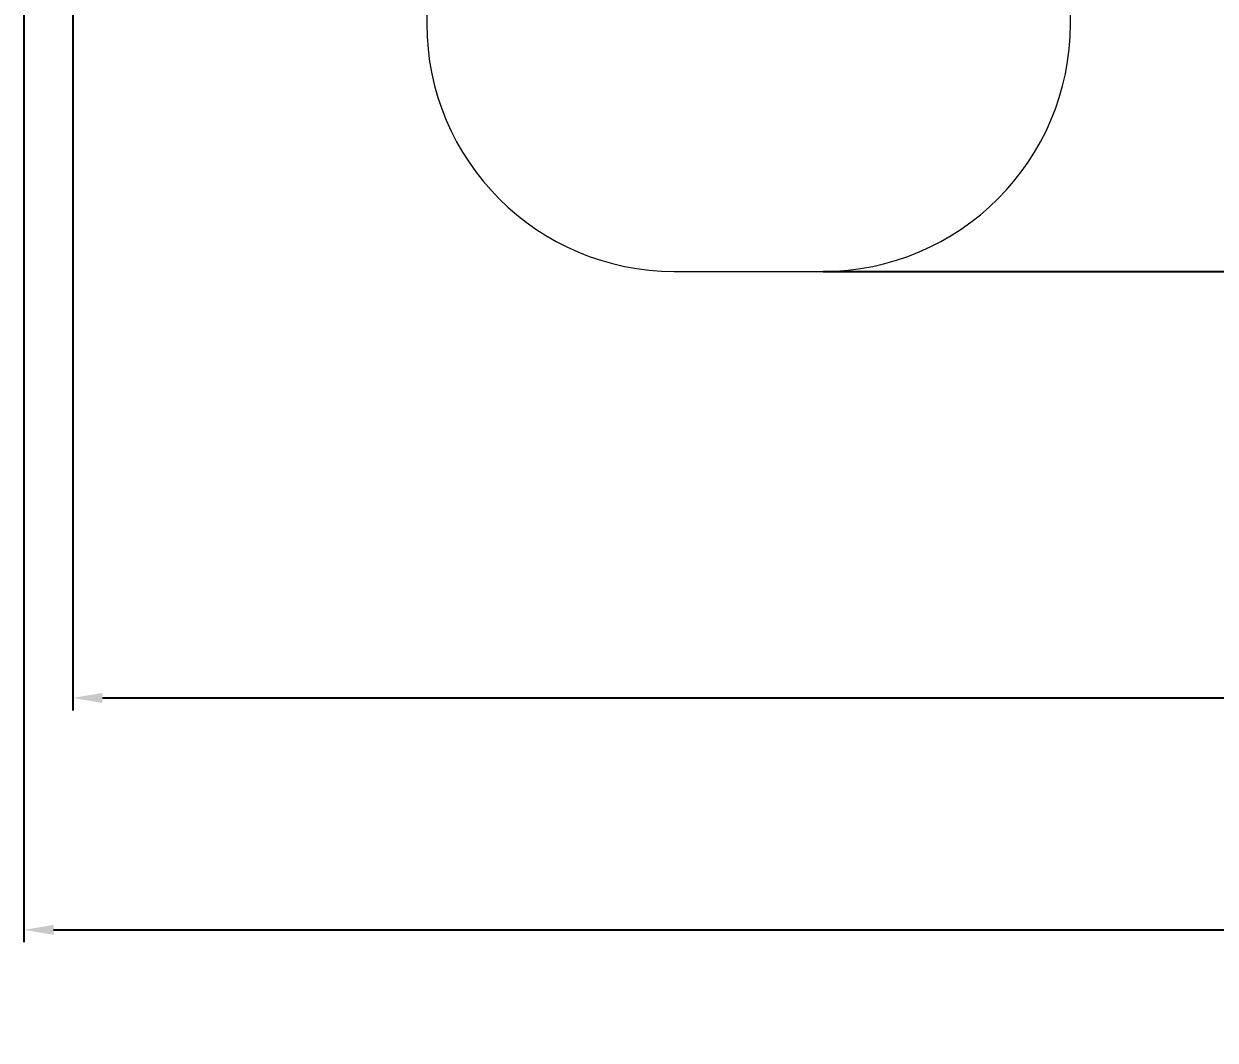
# Model space of a CAD drawing. Extents: x -6675 to 8473, y -8565 to 9458.
# Drawn here: x -5728 to -915, y -8565 to -4460 of the extents above; entities that cross this region are included whole.
import ezdxf

# ---------------------------------------------------------------- set-up
doc = ezdxf.new("R2010")
doc.units = 0
doc.header["$LTSCALE"] = 5
doc.header["$PDMODE"] = 33
doc.header["$PDSIZE"] = 20
doc.layers.get('0').update_dxf_attribs({"linetype": 'CONTINUOUS'})
doc.layers.get('Defpoints').update_dxf_attribs({"linetype": 'CONTINUOUS'})
doc.layers.add('Lg_area', color=4, linetype='CONTINUOUS')
doc.layers.add('Lg_dim', color=7, linetype='CONTINUOUS')
doc.styles.add('LG1', font='arial.ttf', dxfattribs={"height": 185})
doc.dimstyles.new('LG_DIM', dxfattribs={"dimtxt": 185, "dimasz": 120, "dimexe": 50, "dimexo": 1, "dimgap": 50, "dimtad": 0, "dimtih": 1, "dimtoh": 1, "dimdec": 0, "dimrnd": 10, "dimdsep": 46, "dimtxsty": 'LG1', "dimcen": 2.5, "dimclrt": 4, "dimadec": 4, "dimazin": 0, "dimtfac": 1, "dimtdec": 1, "dimtmove": 0, "dimatfit": 3, "dimfxl": 1, "dimtolj": 1, "dimtzin": 0, "dimarcsym": 0})

# ---------------------------------------------------------------- blocks, each defined once
blk = doc.blocks.new('*D4')
at = {"layer": 'Defpoints', "color": 0, "transparency": 16777216}
for p in [(7074.4, -285.1), (-5530, -747.5), (7074.4, -7182.7)]:
    blk.add_point(p, dxfattribs=at)
at = {"layer": 'Lg_dim', "color": 0, "lineweight": -2, "transparency": 16777216}
for p, q in [((7074.4, -286.1), (7074.4, -7232.7)), ((-5530, -748.5), (-5530, -7232.7)), ((-5410, -7182.7), (134.1, -7182.7)), ((6954.4, -7182.7), (1410.3, -7182.7))]:
    blk.add_line(p, q, dxfattribs=at)
at = {"layer": 'Lg_dim', "color": 0, "transparency": 16777216}
for points in [[(-5410, -7162.7), (-5410, -7202.7), (-5530, -7182.7)], [(6954.4, -7162.7), (6954.4, -7202.7), (7074.4, -7182.7)]]:
    blk.add_solid(points, dxfattribs=at)
at = {"layer": 'Lg_dim', "color": 4, "transparency": 16777216, "char_height": 185, "attachment_point": 5, "style": 'LG1'}
for s, insert in [('\\A1;12600 mm', (772.2, -7038.3)), ('\\A1;[41\'-4{\\H1.000000x;\\S5/8;}"]', (772.2, -7476.5))]:
    blk.add_mtext(s, dxfattribs=dict(at, insert=insert))
blk = doc.blocks.new('*D5')
at = {"layer": 'Defpoints', "color": 0, "transparency": 16777216}
for p in [(3900, 7859.7), (-2500, -5459.7), (7695.8, -5459.7)]:
    blk.add_point(p, dxfattribs=at)
at = {"layer": 'Lg_dim', "color": 0, "lineweight": -2, "transparency": 16777216}
for p, q in [((3901, 7859.7), (7745.8, 7859.7)), ((7695.8, 7739.7), (7695.8, 3779.3)), ((7695.8, -5339.7), (7695.8, 3130.7)), ((-2499, -5459.7), (7745.8, -5459.7))]:
    blk.add_line(p, q, dxfattribs=at)
at = {"layer": 'Lg_dim', "color": 0, "transparency": 16777216}
for points in [[(7675.8, 7739.7), (7715.8, 7739.7), (7695.8, 7859.7)], [(7675.8, -5339.7), (7715.8, -5339.7), (7695.8, -5459.7)]]:
    blk.add_solid(points, dxfattribs=at)
at = {"layer": 'Lg_dim', "color": 4, "transparency": 16777216, "insert": (7695.8, 3455), "char_height": 185, "attachment_point": 5, "style": 'LG1'}
blk.add_mtext('\\A1;13320 mm\\P [43\'-8 13/16"]', dxfattribs=at)
blk = doc.blocks.new('*D9')
at = {"color": 0, "lineweight": -2, "transparency": 16777216}
for p, q in [((7074.4, -287.1), (7074.4, -8169.4)), ((-5727.5, -748.5), (-5727.5, -8169.4)), ((-5607.5, -8119.4), (24.1, -8119.4)), ((6954.4, -8119.4), (1322.8, -8119.4))]:
    blk.add_line(p, q, dxfattribs=at)
at = {"color": 0, "transparency": 16777216}
for points in [[(-5607.5, -8099.4), (-5607.5, -8139.4), (-5727.5, -8119.4)], [(6954.4, -8099.4), (6954.4, -8139.4), (7074.4, -8119.4)]]:
    blk.add_solid(points, dxfattribs=at)
at = {"layer": 'Defpoints', "color": 0, "transparency": 16777216}
for p in [(7074.4, -286.1), (-5727.5, -747.5), (7074.4, -8119.4)]:
    blk.add_point(p, dxfattribs=at)
at = {"color": 4, "transparency": 16777216, "char_height": 185, "attachment_point": 5, "style": 'LG1'}
for s, insert in [('\\A1;12800 mm', (673.4, -7974.9)), ('\\A1;[42\'-0 3/8"]', (673.4, -8289.1))]:
    blk.add_mtext(s, dxfattribs=dict(at, insert=insert))

msp = doc.modelspace()

# ---------------------------------------------------------------- linework, layer by layer
at = {"layer": 'Lg_area', "color": 83, "linetype": 'Continuous', "lineweight": 0}
for p, q in [((-4100, -3319.7), (-4100, -4459.7)), ((-1500, -4459.7), (-1500, -3319.7)), ((-3100, -5459.7), (-2500, -5459.7))]:
    msp.add_line(p, q, dxfattribs=at)
at = {"layer": 'Lg_area', "linetype": 'Continuous', "lineweight": 0}
for p, q in [((-1500, -4459.7), (-1500, -3319.7)), ((-3100, -5459.7), (-2500, -5459.7))]:
    msp.add_line(p, q, dxfattribs=at)
for centre, start, end in [((-3100, -4459.7), 180, 270), ((-2500, -4459.7), 270, 0)]:
    msp.add_arc(centre, 1000, start, end, dxfattribs=at)
at = {"layer": 'Lg_area', "color": 83, "linetype": 'Continuous', "lineweight": 0}
for centre, start, end in [((-3100, -4459.7), 180, 270), ((-2500, -4459.7), 270, 0)]:
    msp.add_arc(centre, 1000, start, end, dxfattribs=at)

# ---------------------------------------------------------------- dimensions: what is measured, and where the dimension line sits
dim = msp.add_linear_dim(base=(7074.4, -8119.4), p1=(-5727.5, -747.5), p2=(7074.4, -286.1), dimstyle='LG_DIM', override={"dimpost": ' mm\\X'})
dim.commit()
dim.dimension.update_dxf_attribs({"geometry": '*D9', "text_midpoint": (673.4, -8119.4)})
at = {"layer": 'Lg_dim'}
dim = msp.add_linear_dim(base=(7695.8, -5459.7), p1=(3900, 7859.7), p2=(-2500, -5459.7), angle=90, dimstyle='LG_DIM', override={"dimpost": ' mm\\X'}, dxfattribs=at)
dim.commit()
dim.dimension.update_dxf_attribs({"geometry": '*D5', "text_midpoint": (7695.8, 3455), "dimtype": 160})
dim = msp.add_linear_dim(base=(7074.4, -7182.7), p1=(-5530, -747.5), p2=(7074.4, -285.1), dimstyle='LG_DIM', override={"dimtxt": 185, "dimasz": 120, "dimexe": 50, "dimexo": 1, "dimgap": 50, "dimtad": 0, "dimtih": 1, "dimtoh": 1, "dimdec": 0, "dimrnd": 10, "dimlunit": 2, "dimpost": ' mm\\X', "dimtxsty": 'LG1', "dimclrt": 4, "dimadec": 4, "dimtdec": 0}, dxfattribs=at)
dim.commit()
dim.dimension.update_dxf_attribs({"geometry": '*D4', "text_midpoint": (772.2, -7182.7)})

doc.saveas('drawing.dxf')
